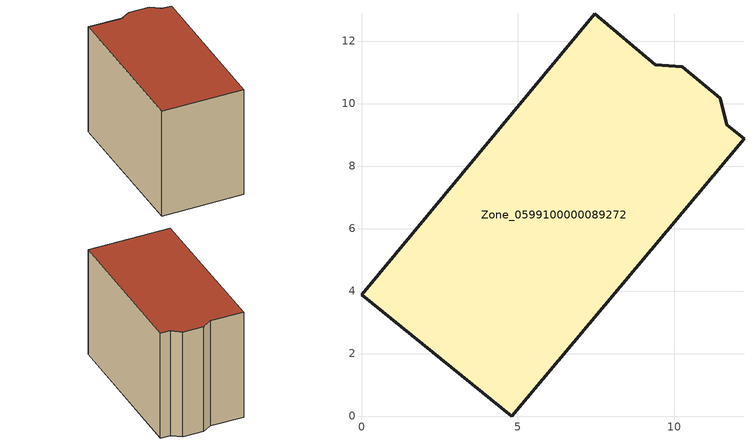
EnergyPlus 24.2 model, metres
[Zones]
Zone_0599100000089272
 floor ground (C_G): 0,3.88 7.47,12.87 9.4,11.25 10.26,11.18 11.48,10.17 11.69,9.33 12.24,8.87 4.81,0 z0
 wall outside (C_F): 4.81,0 12.24,8.87 11.69,9.33 11.48,10.17 10.26,11.18 9.4,11.25 7.47,12.87 0,3.88 4.81,0 z0:8.41
 roof outside (C_R): 7.47,12.87 0,3.88 4.81,0 12.24,8.87 11.69,9.33 11.48,10.17 10.26,11.18 9.4,11.25 z8.41
[BUILDING]
Pand.0599100000089272: North Axis=0; Terrain=City; Loads Convergence Tolerance Value=0.04; Temperature Convergence Tolerance Value=0.4; Solar Distribution=FullExterior; Maximum Number of Warmup Days=25; Minimum Number of Warmup Days=1
[Site:Location]
Rotterdam.The.Hague.AP_ZH_NLD Design_Conditions: Latitude=51.96; Longitude=4.45; Time Zone=1; Elevation=-4.5
[SITE:GROUNDTEMPERATURE:BUILDINGSURFACE]
18, 18, 18, 18, 18, 18, 18, 18, 18, 18, 18, 18
[MATERIAL] Thermal Absorptance=0.9; Solar Absorptance=0.7; Visible Absorptance=0.7
Name | Roughness | Thickness | Conductivity | Density | Specific Heat
G.TI.1946 | MediumSmooth | 0.15 | 1 | 540 | 1210
F.TI.1946 | Rough | 0.3 | 0.857143 | 1920 | 840
R.TI.1946 | MediumRough | 0.2 | 0.1 | 1500 | 1000
[CONSTRUCTION]
C_G: G.TI.1946
C_F: F.TI.1946
C_R: R.TI.1946
[ZONE]
Zone_0599100000089272: Type=1; Multiplier=1; Ceiling Height=Autocalculate; Volume=Autocalculate; Floor Area=autocalculate; Part of Total Floor Area=Yes
[ZONEINFILTRATION:DESIGNFLOWRATE]
Infil_Zone_0599100000089272: Zone or ZoneList or Space or SpaceList=Zone_0599100000089272; Schedule=AlwaysOn; Design Flow Rate Calculation Method=Flow/Area; Flow Rate per Floor Area=0.003; Constant Term Coefficient=1; Temperature Term Coefficient=0; Velocity Term Coefficient=0; Velocity Squared Term Coefficient=0
[HVACTEMPLATE:ZONE:IDEALLOADSAIRSYSTEM]
Zone_0599100000089272: Maximum Heating Supply Air Temperature=50; Minimum Cooling Supply Air Temperature=13; Maximum Heating Supply Air Humidity Ratio=0.0156; Minimum Cooling Supply Air Humidity Ratio=0.0077; Heating Limit=NoLimit; Cooling Limit=NoLimit; Dehumidification Control Type=ConstantSensibleHeatRatio; Cooling Sensible Heat Ratio=0.7; Dehumidification Setpoint=60; Humidification Control Type=None; Humidification Setpoint=30; Outdoor Air Method=None; Outdoor Air Flow Rate per Person=0.00944; Outdoor Air Flow Rate per Zone Floor Area=0; Outdoor Air Flow Rate per Zone=0; Demand Controlled Ventilation Type=None; Outdoor Air Economizer Type=NoEconomizer; Heat Recovery Type=None; Sensible Heat Recovery Effectiveness=0.7; Latent Heat Recovery Effectiveness=0.65
[ZONECONTROL:THERMOSTAT]
ThermostatControl_Zone_0599100000089272: Zone or ZoneList=Zone_0599100000089272; Control Type Schedule=DualSetpointControlType; Control 1=Thermostat_Zone_0599100000089272; Temperature Difference Between Cutout And Setpoint=0
[THERMOSTATSETPOINT:DUALSETPOINT]
Thermostat_Zone_0599100000089272: Heating Setpoint Temperature Schedule=HeatingSetpoint_Zone_0599100000089272; Cooling Setpoint Temperature Schedule=CoolingSetpoint_Zone_0599100000089272
[SCHEDULE:COMPACT]
HeatingSetpoint_Zone_0599100000089272: Through: 12/31, For: AllDays, Until: 24:00, 21
CoolingSetpoint_Zone_0599100000089272: Through: 12/31, For: AllDays, Until: 24:00, 24
DualSetpointControlType: Through: 12/31, For: AllDays, Until: 24:00, 4
AlwaysOn: Through: 12/31, For: AllDays, Until: 24:00, 1
